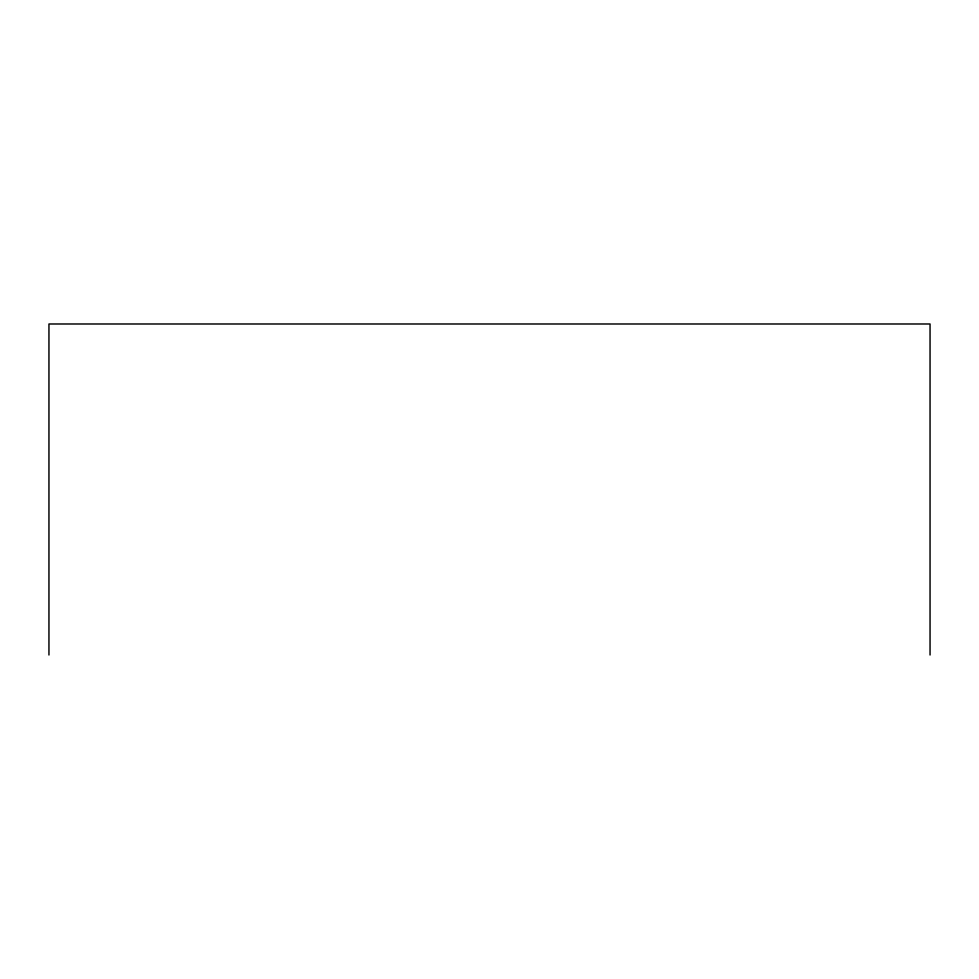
<?xml version="1.0" encoding="UTF-8"?>
<svg xmlns="http://www.w3.org/2000/svg" width="979" height="979" viewBox="0 0 979 979"><rect width="100%" height="100%" fill="white"/><g stroke="black" fill="none" stroke-linecap="round" stroke-linejoin="round"><path stroke-width="1.47" d="M930.05 655.012L930.05 323.988L48.95 323.988L48.95 655.012"/></g></svg>
